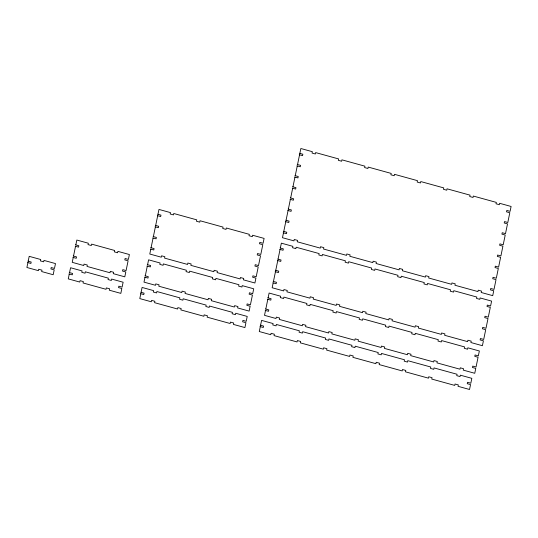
<?xml version="1.0" encoding="UTF-8"?>
<svg xmlns="http://www.w3.org/2000/svg" width="538" height="538" viewBox="0 0 538 538"><rect width="100%" height="100%" fill="white"/><g stroke="black" fill="none" stroke-linecap="round" stroke-linejoin="round"><path stroke-width="0.81" d="M27.902 262.611L26.9 267.487L38.4 270.654L38.682 269.262L41.971 270.17L41.682 271.562L53.181 274.73L54.183 269.854L50.902 268.946L51.191 267.554L54.472 268.462L55.481 263.58L43.982 260.412L43.692 261.804L40.411 260.903L40.693 259.504L29.2 256.337L28.191 261.219M69.274 274.01L68.265 278.886L79.765 282.06L80.054 280.661L83.336 281.569L83.054 282.961L106.047 289.303L106.336 287.911L109.617 288.812L109.328 290.204L120.828 293.378L121.837 288.496L118.548 287.595L118.837 286.196L122.119 287.104L123.128 282.228L111.628 279.061L111.339 280.453L108.057 279.545L108.346 278.153L85.347 271.811L85.058 273.21L81.776 272.302L82.065 270.91L70.565 267.742L69.557 272.618M73.242 257.467L72.233 262.342L83.733 265.516L84.022 264.118L87.304 265.026L87.022 266.418L110.014 272.759L110.303 271.367L113.585 272.268L113.296 273.66L124.796 276.835L125.805 271.952L122.516 271.051L122.805 269.652L126.087 270.56L128.098 260.802L124.816 259.901L125.098 258.509L128.387 259.41L129.389 254.535L117.896 251.367L117.607 252.759L114.325 251.851L114.607 250.459L91.615 244.124L91.326 245.516L88.044 244.608L88.326 243.216L76.833 240.049L75.824 244.924M73.531 256.075L75.535 246.317M140.801 293.728L139.793 298.603L151.292 301.771L151.582 300.379L154.863 301.287L154.581 302.679L177.574 309.014L177.863 307.622L181.145 308.53L180.862 309.922L203.855 316.257L204.144 314.864L207.426 315.772L207.143 317.164L230.136 323.499L230.425 322.107L233.707 323.015L233.418 324.407L244.918 327.575L245.927 322.699L242.638 321.791L242.927 320.399L246.209 321.307L247.218 316.425L235.718 313.257L235.429 314.649L232.147 313.748L232.436 312.356L209.437 306.014L209.148 307.406L205.866 306.505L206.155 305.107L183.155 298.772L182.873 300.164L179.584 299.262L179.874 297.864L156.874 291.529L156.592 292.921L153.303 292.02L153.592 290.621L142.093 287.453L141.09 292.329M145.004 277.245L143.996 282.127L155.495 285.295L155.785 283.903L159.066 284.804L158.784 286.196L181.777 292.537L182.066 291.145L185.348 292.047L185.065 293.439L208.058 299.78L208.347 298.388L211.629 299.289L211.34 300.688L234.339 307.023L234.629 305.631L237.91 306.532L237.621 307.931L249.121 311.099L250.13 306.223L246.841 305.315L247.13 303.923L250.412 304.824L252.423 295.073L249.141 294.165L249.424 292.773L252.712 293.674L253.714 288.798L242.221 285.631L241.932 287.023L238.643 286.122L238.933 284.723L215.94 278.388L215.651 279.78L212.369 278.872L212.651 277.48L189.658 271.145L189.369 272.537L186.087 271.629L186.37 270.237L163.377 263.902L163.088 265.295L159.806 264.387L160.089 262.995L148.596 259.827L147.587 264.703M145.294 275.853L147.298 266.095M150.795 249.155L149.786 254.03L161.286 257.198L161.575 255.806L164.857 256.707L164.567 258.106L187.567 264.44L187.856 263.048L191.138 263.956L190.849 265.348L213.848 271.683L214.137 270.291L217.419 271.199L217.13 272.591L240.13 278.926L240.412 277.534L243.701 278.442L243.411 279.834L254.911 283.001L255.913 278.126L252.631 277.218L252.921 275.826L256.202 276.734L258.213 266.976L254.931 266.068L255.214 264.676L258.502 265.584L260.513 255.826L257.225 254.925L257.514 253.526L260.796 254.434L262.806 244.676L259.524 243.775L259.807 242.382L263.095 243.284L264.097 238.408L252.604 235.24L252.315 236.633L249.033 235.725L249.316 234.333L226.323 227.998L226.034 229.39L222.752 228.482L223.035 227.09L200.042 220.755L199.753 222.147L196.471 221.239L196.753 219.847L173.761 213.505L173.471 214.904L170.19 213.996L170.472 212.604L158.979 209.437L157.97 214.312M151.077 247.756L153.088 238.004M153.377 236.612L155.388 226.854M155.677 225.462L157.688 215.704M260.291 326.66L259.289 331.536L270.789 334.703L271.071 333.311L274.36 334.219L274.071 335.611L297.07 341.946L297.353 340.554L300.641 341.462L300.352 342.854L323.345 349.189L323.634 347.797L326.922 348.705L326.633 350.097L349.626 356.438L349.915 355.04L353.204 355.948L352.915 357.34L375.907 363.681L376.196 362.282L379.478 363.19L379.196 364.582L402.189 370.924L402.478 369.525L405.76 370.433L405.477 371.825L428.47 378.167L428.759 376.768L432.041 377.676L431.758 379.068L454.751 385.41L455.04 384.018L458.322 384.919L458.04 386.311L469.533 389.485L470.542 384.603L467.253 383.702L467.542 382.303L470.824 383.211L471.833 378.335L460.333 375.168L460.044 376.56L456.762 375.652L457.051 374.26L434.052 367.925L433.769 369.317L430.481 368.409L430.77 367.017L407.77 360.675L407.488 362.074L404.199 361.166L404.489 359.774L381.489 353.432L381.207 354.831L377.918 353.923L378.207 352.531L355.208 346.19L354.925 347.588L351.637 346.68L351.926 345.288L328.933 338.947L328.644 340.339L325.356 339.438L325.645 338.046L302.652 331.704L302.363 333.096L299.074 332.195L299.363 330.803L276.371 324.461L276.081 325.853L272.8 324.952L273.082 323.553L261.589 320.386L260.58 325.268M265.516 310.46L264.514 315.342L276.007 318.509L276.297 317.117L279.585 318.019L279.296 319.411L302.289 325.752L302.578 324.36L305.86 325.261L305.577 326.653L328.57 332.995L328.859 331.603L332.141 332.504L331.859 333.903L354.851 340.238L355.141 338.846L358.422 339.747L358.14 341.146L381.133 347.481L381.422 346.089L384.704 346.99L384.414 348.389L407.414 354.724L407.703 353.332L410.985 354.239L410.696 355.631L433.695 361.966L433.984 360.574L437.266 361.482L436.977 362.874L459.977 369.209L460.259 367.817L463.548 368.725L463.258 370.117L474.758 373.285L475.76 368.409L472.478 367.501L472.767 366.109L476.049 367.017L478.06 357.259L474.778 356.351L475.061 354.959L478.349 355.867L479.351 350.984L467.852 347.817L467.569 349.209L464.281 348.308L464.57 346.916L441.577 340.574L441.288 341.966L437.999 341.065L438.288 339.673L415.296 333.331L415.006 334.723L411.718 333.822L412.007 332.423L389.014 326.089L388.725 327.481L385.443 326.579L385.726 325.181L362.733 318.846L362.444 320.238L359.162 319.337L359.445 317.938L336.452 311.603L336.163 312.995L332.881 312.094L333.163 310.695L310.17 304.36L309.881 305.752L306.599 304.844L306.882 303.452L283.889 297.117L283.6 298.509L280.318 297.601L280.607 296.209L269.108 293.042L268.099 297.918M265.806 309.068L267.816 299.31M273.169 282.88L272.161 287.756L283.661 290.923L283.943 289.531L287.231 290.439L286.942 291.831L309.942 298.166L310.224 296.774L313.513 297.682L313.224 299.074L336.223 305.409L336.506 304.017L339.794 304.925L339.505 306.317L362.504 312.659L362.787 311.26L366.075 312.168L365.786 313.56L388.779 319.902L389.068 318.503L392.357 319.411L392.067 320.803L415.06 327.144L415.349 325.746L418.638 326.653L418.349 328.046L441.342 334.387L441.631 332.995L444.919 333.896L444.63 335.288L467.623 341.63L467.912 340.238L471.194 341.139L470.911 342.531L482.404 345.705L483.413 340.823L480.125 339.922L480.414 338.53L483.702 339.431L485.713 329.68L482.425 328.772L482.714 327.38L485.996 328.281L488.006 318.53L484.725 317.622L485.007 316.23L488.296 317.138L490.306 307.38L487.018 306.472L487.307 305.08L490.589 305.988L491.597 301.105L480.098 297.938L479.815 299.33L476.527 298.429L476.816 297.037L453.816 290.695L453.534 292.087L450.245 291.186L450.535 289.794L427.535 283.452L427.253 284.844L423.964 283.943L424.253 282.544L401.254 276.209L400.971 277.601L397.683 276.7L397.972 275.301L374.979 268.966L374.69 270.358L371.402 269.457L371.691 268.059L348.698 261.724L348.409 263.116L345.12 262.208L345.409 260.816L322.417 254.481L322.127 255.873L318.839 254.965L319.128 253.573L296.135 247.238L295.846 248.63L292.564 247.722L292.847 246.33L281.354 243.163L280.345 248.038M273.452 281.488L275.463 271.73M275.752 270.338L277.763 260.58M278.045 259.188L280.056 249.43M283.479 232.833L282.477 237.709L293.97 240.876L294.259 239.484L297.548 240.385L297.258 241.784L320.251 248.119L320.54 246.727L323.829 247.635L323.54 249.027L346.533 255.362L346.822 253.97L350.103 254.877L349.821 256.27L372.814 262.605L373.103 261.212L376.385 262.12L376.102 263.512L399.095 269.847L399.384 268.455L402.666 269.363L402.384 270.755L425.376 277.09L425.666 275.698L428.947 276.606L428.665 277.998L451.658 284.333L451.947 282.941L455.229 283.849L454.94 285.241L477.939 291.583L478.228 290.184L481.51 291.092L481.221 292.484L492.721 295.651L493.729 290.776L490.441 289.868L490.73 288.476L494.012 289.383L496.023 279.625L492.741 278.724L493.023 277.326L496.312 278.233L498.322 268.475L495.034 267.574L495.323 266.182L498.605 267.083L500.616 257.332L497.334 256.424L497.623 255.032L500.905 255.933L502.916 246.182L499.627 245.274L499.916 243.882L503.205 244.79L505.216 235.032L501.927 234.124L502.216 232.732L505.498 233.64L507.509 223.882L504.227 222.981L504.51 221.582L507.798 222.49L509.809 212.732L506.52 211.831L506.809 210.439L510.098 211.34L511.1 206.464L499.6 203.297L499.318 204.689L496.029 203.781L496.318 202.389L473.319 196.054L473.036 197.446L469.748 196.538L470.037 195.146L447.038 188.811L446.755 190.203L443.467 189.295L443.756 187.903L420.763 181.562L420.474 182.96L417.185 182.052L417.475 180.66L394.482 174.319L394.193 175.718L390.904 174.81L391.193 173.418L368.2 167.076L367.911 168.475L364.623 167.567L364.912 166.175L341.919 159.833L341.63 161.232L338.348 160.324L338.631 158.932L315.638 152.59L315.349 153.982L312.067 153.081L312.349 151.689L300.856 148.515L299.848 153.397M283.768 231.434L285.779 221.683M286.061 220.284L288.072 210.533M288.361 209.141L290.372 199.383M290.661 197.991L292.672 188.233M292.954 186.841L294.965 177.083M295.254 175.691L297.265 165.939M297.554 164.541L299.558 154.789M299.558 153.317L302.84 154.218L302.558 155.617L299.269 154.709M297.258 164.467L300.547 165.368L300.258 166.76L296.976 165.859M294.965 175.61L298.247 176.518L297.958 177.91L294.676 177.009M292.665 186.76L295.954 187.668L295.665 189.06L292.376 188.152M290.365 197.91L293.654 198.818L293.365 200.21L290.083 199.302M288.072 209.06L291.354 209.961L291.071 211.36L287.783 210.452M285.772 220.21L289.061 221.111L288.772 222.503L285.483 221.602M283.479 231.353L286.761 232.261L286.472 233.653L283.19 232.752M157.681 214.232L160.97 215.139L160.68 216.532L157.392 215.624M280.056 247.957L283.338 248.865L283.055 250.257L279.767 249.35M155.381 225.382L158.67 226.283L158.38 227.682L155.099 226.774M277.756 259.108L281.044 260.015L280.755 261.407L277.474 260.5M153.088 236.532L156.37 237.433L156.087 238.825L152.799 237.924M275.463 270.258L278.745 271.159L278.455 272.558L275.174 271.65M150.788 247.675L154.076 248.583L153.787 249.975L150.499 249.074M273.163 281.408L276.445 282.309L276.162 283.708L272.874 282.8M75.535 244.844L78.817 245.752L78.535 247.144L75.246 246.236M147.298 264.622L150.579 265.53L150.297 266.922L147.008 266.021M267.81 297.837L271.098 298.745L270.809 300.137L267.521 299.236M73.235 255.994L76.524 256.902L76.235 258.294L72.953 257.386M144.998 275.772L148.286 276.68L147.997 278.072L144.715 277.164M265.51 308.987L268.798 309.895L268.509 311.287L265.227 310.379M27.902 261.138L31.184 262.04L30.901 263.432L27.613 262.531M69.267 272.537L72.556 273.445L72.267 274.837L68.978 273.929M140.795 292.248L144.083 293.156L143.794 294.548L140.512 293.647M260.291 325.187L263.573 326.089L263.29 327.487L260.002 326.579"/></g></svg>
